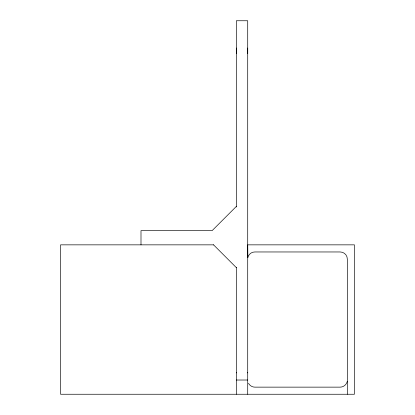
<?xml version="1.0" encoding="UTF-8"?>
<svg xmlns="http://www.w3.org/2000/svg" width="415" height="415" viewBox="0 0 415 415"><rect width="100%" height="100%" fill="white"/><g stroke="black" fill="none" stroke-linecap="round" stroke-linejoin="round"><path stroke-width="0.62" d="M236.327 372.909L236.327 372.364M236.327 53.556L236.327 48.01M247.714 372.909L247.714 372.364M247.714 53.556L247.714 48.01M347.314 394.25L347.314 259.079A7.112 7.112 0 0 0 340.196 251.962L254.826 251.962A7.112 7.112 0 0 0 247.848 257.689L247.714 244.85L354.426 244.85L354.426 394.25L60.574 394.25L60.574 244.85L213.751 244.85M346.836 382.573L347.002 382.091M346.66 382.998C345.529 385.478 342.915 387.128 340.196 387.138L254.826 387.138C252.216 387.138 249.706 385.608 248.507 383.294M236.327 206.431L212.138 230.621L140.996 230.621L140.996 244.85M347.184 381.805L347.231 381.38M236.327 380.021L247.714 380.021M213.564 244.85L236.327 267.618M247.714 394.25L247.714 20.75L236.327 20.75L236.327 206.997M236.327 267.229L236.327 394.25"/></g></svg>
